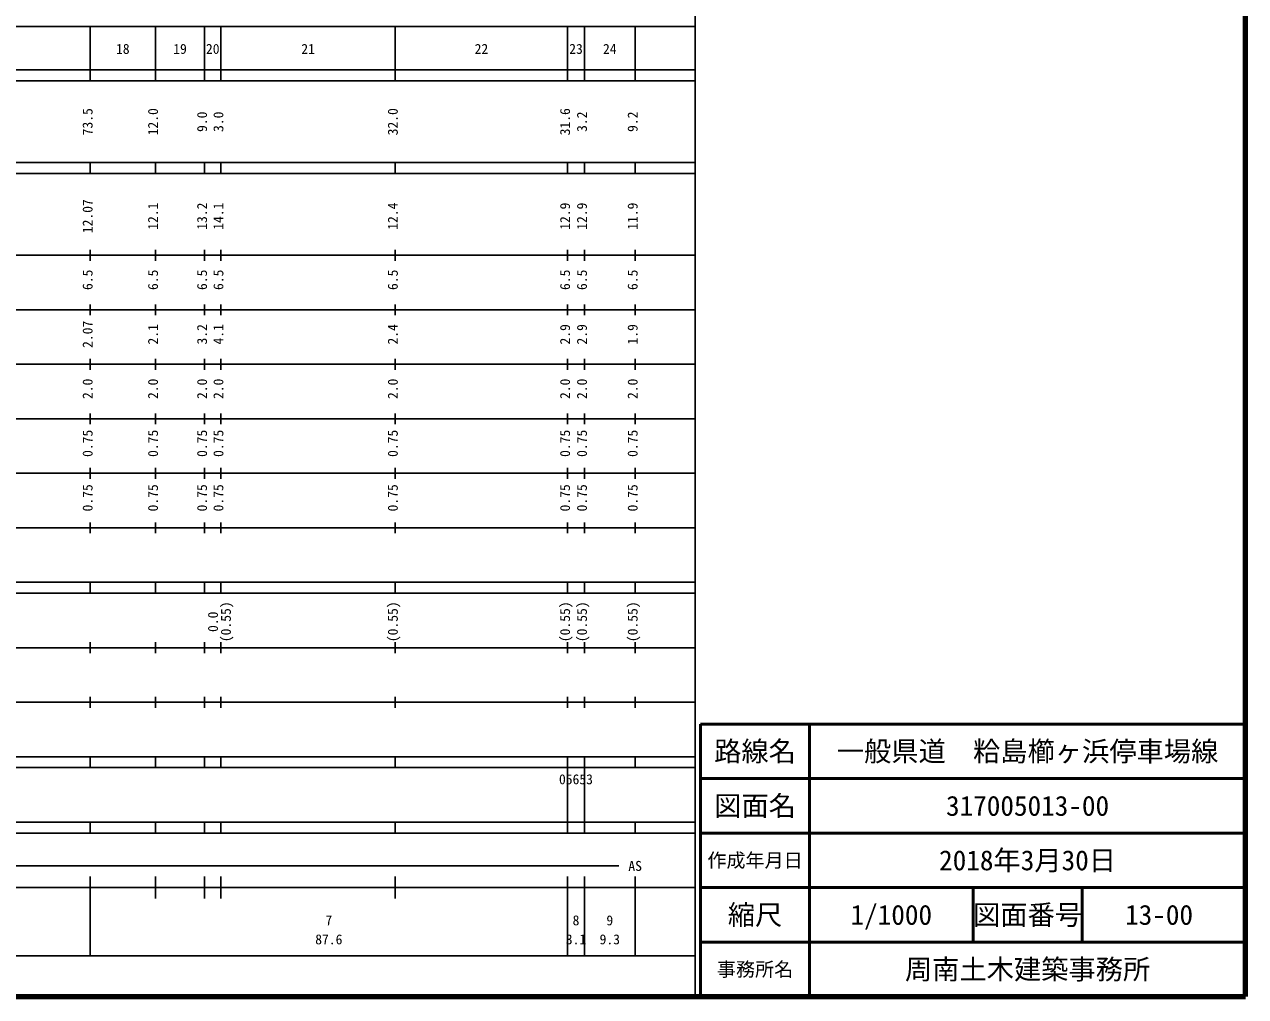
# Model space of a CAD drawing. Units: millimetres on the paper, enlarged 1000 times. Extents: x 40000 to 680000, y 20000 to 380000.
# Drawn here: x 455950 to 680000, y 20000 to 198357 of the extents above; entities that cross this region are included whole.
import ezdxf
from ezdxf.enums import TextEntityAlignment as Align

# ---------------------------------------------------------------- set-up
doc = ezdxf.new("R2010")
doc.units = ezdxf.units.MM
doc.header["$LTSCALE"] = 1000
for name, color, linetype, lineweight in [('M-STR-HTXT', 7, 'Continuous', 13), ('M-TTL', 2, 'Continuous', 140), ('M-TTL-BAND', 7, 'Continuous', 25), ('M-TTL-FRAM', 2, 'Continuous', 50), ('M-TTL-LINE', 7, 'Continuous', 50)]:
    doc.layers.add(name, color=color, linetype=linetype, lineweight=lineweight)
doc.layers.add('M-TTL-TXT', color=7, linetype='Continuous')
doc.styles.add('ＭＳ ゴシック', font='')
doc.styles.get('ＭＳ ゴシック').set_extended_font_data('MS Gothic')

msp = doc.modelspace()

# ---------------------------------------------------------------- linework, layer by layer
at = {"layer": 'M-TTL'}
for p, q in [((680000, 20000), (680000, 380000)), ((40000, 20000), (680000, 20000))]:
    msp.add_line(p, q, dxfattribs=at)
at = {"layer": 'M-TTL-BAND'}
for p, q in [((579000, 20000), (579000, 370000)), ((68000, 198000), (579000, 198000)), ((468000, 188000), (468000, 198000)), ((480000, 188000), (480000, 198000)), ((489000, 188000), (489000, 198000)), ((492000, 188000), (492000, 198000)), ((524000, 188000), (524000, 198000)), ((555600, 188000), (555600, 198000)), ((558700, 188000), (558700, 198000)), ((568000, 188000), (568000, 198000)), ((40000, 190000), (579000, 190000)), ((40000, 188000), (579000, 188000)), ((40000, 173000), (579000, 173000)), ((468000, 171000), (468000, 173000)), ((480000, 171000), (480000, 173000)), ((489000, 171000), (489000, 173000)), ((492000, 171000), (492000, 173000)), ((524000, 171000), (524000, 173000)), ((555600, 171000), (555600, 173000)), ((558700, 171000), (558700, 173000)), ((568000, 171000), (568000, 173000)), ((40000, 171000), (579000, 171000)), ((468000, 155000), (468000, 157000)), ((480000, 155000), (480000, 157000)), ((489000, 155000), (489000, 157000)), ((492000, 155000), (492000, 157000)), ((524000, 155000), (524000, 157000)), ((555600, 155000), (555600, 157000)), ((558700, 155000), (558700, 157000)), ((568000, 155000), (568000, 157000)), ((40000, 156000), (579000, 156000)), ((46000, 146000), (579000, 146000)), ((468000, 145000), (468000, 147000)), ((480000, 145000), (480000, 147000)), ((489000, 145000), (489000, 147000)), ((492000, 145000), (492000, 147000)), ((524000, 145000), (524000, 147000)), ((555600, 145000), (555600, 147000)), ((558700, 145000), (558700, 147000)), ((568000, 145000), (568000, 147000)), ((468000, 135000), (468000, 137000)), ((480000, 135000), (480000, 137000)), ((489000, 135000), (489000, 137000)), ((492000, 135000), (492000, 137000)), ((524000, 135000), (524000, 137000)), ((555600, 135000), (555600, 137000)), ((558700, 135000), (558700, 137000)), ((568000, 135000), (568000, 137000)), ((52000, 136000), (579000, 136000)), ((46000, 126000), (579000, 126000)), ((468000, 125000), (468000, 127000)), ((480000, 125000), (480000, 127000)), ((489000, 125000), (489000, 127000)), ((492000, 125000), (492000, 127000)), ((524000, 125000), (524000, 127000)), ((555600, 125000), (555600, 127000)), ((558700, 125000), (558700, 127000)), ((568000, 125000), (568000, 127000)), ((468000, 115000), (468000, 117000)), ((480000, 115000), (480000, 117000)), ((489000, 115000), (489000, 117000)), ((492000, 115000), (492000, 117000)), ((524000, 115000), (524000, 117000)), ((555600, 115000), (555600, 117000)), ((558700, 115000), (558700, 117000)), ((568000, 115000), (568000, 117000)), ((52000, 116000), (579000, 116000)), ((46000, 106000), (579000, 106000)), ((468000, 105000), (468000, 107000)), ((480000, 105000), (480000, 107000)), ((489000, 105000), (489000, 107000)), ((492000, 105000), (492000, 107000)), ((524000, 105000), (524000, 107000)), ((555600, 105000), (555600, 107000)), ((558700, 105000), (558700, 107000)), ((568000, 105000), (568000, 107000)), ((40000, 96000), (579000, 96000)), ((468000, 94000), (468000, 96000)), ((480000, 94000), (480000, 96000)), ((489000, 94000), (489000, 96000)), ((492000, 94000), (492000, 96000)), ((524000, 94000), (524000, 96000)), ((555600, 94000), (555600, 96000)), ((558700, 94000), (558700, 96000)), ((568000, 94000), (568000, 96000)), ((40000, 94000), (579000, 94000)), ((49000, 84000), (579000, 84000)), ((468000, 83000), (468000, 85000)), ((480000, 83000), (480000, 85000)), ((489000, 83000), (489000, 85000)), ((492000, 83000), (492000, 85000)), ((524000, 83000), (524000, 85000)), ((555600, 83000), (555600, 85000)), ((558700, 83000), (558700, 85000)), ((568000, 83000), (568000, 85000)), ((40000, 74000), (579000, 74000)), ((468000, 73000), (468000, 75000)), ((480000, 73000), (480000, 75000)), ((489000, 73000), (489000, 75000)), ((492000, 73000), (492000, 75000)), ((524000, 73000), (524000, 75000)), ((555600, 73000), (555600, 75000)), ((558700, 73000), (558700, 75000)), ((568000, 73000), (568000, 75000)), ((40000, 64000), (579000, 64000)), ((468000, 62000), (468000, 64000)), ((480000, 62000), (480000, 64000)), ((489000, 62000), (489000, 64000)), ((492000, 62000), (492000, 64000)), ((524000, 62000), (524000, 64000)), ((555600, 62000), (555600, 64000)), ((558700, 62000), (558700, 64000)), ((568000, 62000), (568000, 64000)), ((40000, 62000), (579000, 62000)), ((555600, 52000), (555600, 62000)), ((558700, 52000), (558700, 62000)), ((40000, 52000), (579000, 52000)), ((468000, 50000), (468000, 52000)), ((480000, 50000), (480000, 52000)), ((489000, 50000), (489000, 52000)), ((492000, 50000), (492000, 52000)), ((524000, 50000), (524000, 52000)), ((555600, 50000), (555600, 52000)), ((558700, 50000), (558700, 52000)), ((568000, 50000), (568000, 52000)), ((40000, 50000), (579000, 50000)), ((71000, 44000), (565000, 44000)), ((468000, 27500), (468000, 42000)), ((480000, 38000), (480000, 42000)), ((489000, 38000), (489000, 42000)), ((492000, 38000), (492000, 42000)), ((524000, 38000), (524000, 42000)), ((555600, 27500), (555600, 42000)), ((558700, 27500), (558700, 42000)), ((568000, 27500), (568000, 42000)), ((40000, 40000), (579000, 40000)), ((68000, 27500), (579000, 27500))]:
    msp.add_line(p, q, dxfattribs=at)
at = {"layer": 'M-TTL-FRAM'}
for p, q in [((680000, 70000), (580000, 70000)), ((580000, 70000), (580000, 20000))]:
    msp.add_line(p, q, dxfattribs=at)
at = {"layer": 'M-TTL-LINE'}
for p, q in [((600000, 70000), (600000, 20000)), ((680000, 60000), (580000, 60000)), ((680000, 50000), (580000, 50000)), ((680000, 40000), (580000, 40000)), ((630000, 40000), (630000, 30000)), ((650000, 40000), (650000, 30000)), ((680000, 30000), (580000, 30000))]:
    msp.add_line(p, q, dxfattribs=at)

# ---------------------------------------------------------------- texts
at = {"layer": 'M-STR-HTXT', "style": 'ＭＳ ゴシック'}
for s, p in [('一般県道\u3000粭島櫛ヶ浜停車場線', (640000, 65000)), ('317005013-00', (640000, 55000)), ('2018年3月30日', (640000, 45000)), ('1/1000', (615000, 35000)), ('13-00', (664125, 35000)), ('周南土木建築事務所', (640000, 25000))]:
    msp.add_text(s, height=3666, dxfattribs=at).set_placement(p, align=Align.MIDDLE_CENTER)
at = {"layer": 'M-TTL-BAND', "style": 'ＭＳ ゴシック'}
for s, p in [('18', (474000, 192405)), ('19', (484500, 192405)), ('20', (490500, 192405)), ('21', (508000, 192405)), ('22', (539800, 192405)), ('23', (557150, 192405)), ('24', (563350, 192405)), ('AS', (568000, 42500)), ('7', (511800, 32523)), ('8', (557150, 32523)), ('9', (563350, 32523)), ('87.6', (511800, 29033)), ('3.1', (557150, 29033)), ('9.3', (563350, 29033))]:
    msp.add_text(s, height=1833, dxfattribs=at).set_placement(p, align=Align.BOTTOM_CENTER)
for s, p in [('73.5', (469000, 180500)), ('12.0', (481000, 180500)), ('9.0', (490000, 180500)), ('3.0', (493000, 180500)), ('32.0', (525000, 180500)), ('31.6', (556600, 180500)), ('3.2', (559700, 180500)), ('9.2', (569000, 180500)), ('12.07', (469000, 163174)), ('12.1', (481000, 163174)), ('13.2', (490000, 163174)), ('14.1', (493000, 163174)), ('12.4', (525000, 163174)), ('12.9', (556600, 163174)), ('12.9', (559700, 163174)), ('11.9', (569000, 163174)), ('6.5', (469000, 151500)), ('6.5', (481000, 151500)), ('6.5', (490000, 151500)), ('6.5', (493000, 151500)), ('6.5', (525000, 151500)), ('6.5', (556600, 151500)), ('6.5', (559700, 151500)), ('6.5', (569000, 151500)), ('2.07', (469000, 141500)), ('2.1', (481000, 141500)), ('3.2', (490000, 141500)), ('4.1', (493000, 141500)), ('2.4', (525000, 141500)), ('2.9', (556600, 141500)), ('2.9', (559700, 141500)), ('1.9', (569000, 141500)), ('2.0', (469000, 131500)), ('2.0', (481000, 131500)), ('2.0', (490000, 131500)), ('2.0', (493000, 131500)), ('2.0', (525000, 131500)), ('2.0', (556600, 131500)), ('2.0', (559700, 131500)), ('2.0', (569000, 131500)), ('0.75', (469000, 121500)), ('0.75', (481000, 121500)), ('0.75', (490000, 121500)), ('0.75', (493000, 121500)), ('0.75', (525000, 121500)), ('0.75', (556600, 121500)), ('0.75', (559700, 121500)), ('0.75', (569000, 121500)), ('0.75', (469000, 111500)), ('0.75', (481000, 111500)), ('0.75', (490000, 111500)), ('0.75', (493000, 111500)), ('0.75', (525000, 111500)), ('0.75', (556600, 111500)), ('0.75', (559700, 111500)), ('0.75', (569000, 111500)), ('(0.55)', (494370, 88764)), ('(0.55)', (525000, 88764)), ('(0.55)', (556600, 88764)), ('(0.55)', (559700, 88764)), ('(0.55)', (569000, 88764)), ('0.0', (492000, 88764))]:
    msp.add_text(s, height=1833, rotation=90, dxfattribs=at).set_placement(p, align=Align.BOTTOM_CENTER)
msp.add_text('05653', height=1833, dxfattribs=at).set_placement((554025, 58405), align=Align.BOTTOM_LEFT)
at = {"layer": 'M-TTL-TXT', "style": 'ＭＳ ゴシック'}
for s, height, p in [('路線名', 3666, (590000, 65000)), ('路線名', 3666, (590000, 65000)), ('図面名', 3666, (590000, 55000)), ('図面名', 3666, (590000, 55000)), ('作成年月日', 2566, (590000, 45000)), ('作成年月日', 2566, (590000, 45000)), ('縮尺', 3666, (590000, 35000)), ('縮尺', 3666, (590000, 35000)), ('図面番号', 3666, (640000, 35000)), ('図面番号', 3666, (640000, 35000)), ('事務所名', 2566, (590000, 25000)), ('事務所名', 2566, (590000, 25000))]:
    msp.add_text(s, height=height, dxfattribs=at).set_placement(p, align=Align.MIDDLE_CENTER)

doc.saveas('drawing.dxf')
